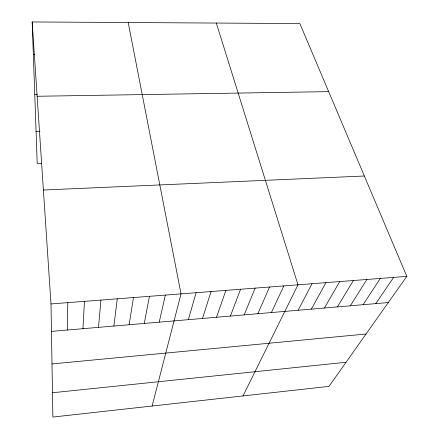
<?xml version="1.0" encoding="UTF-8"?>
<svg xmlns="http://www.w3.org/2000/svg" width="439" height="439" viewBox="0 0 439 439"><rect width="100%" height="100%" fill="white"/><g stroke="black" fill="none" stroke-linecap="round" stroke-linejoin="round"><path stroke-width="0.66" d="M67.277 330.035L67.815 302.647M82.96 328.696L84.469 301.357M98.495 327.362L100.959 300.078M113.888 326.045L117.284 298.811M129.137 324.739L133.451 297.56M144.25 323.444L149.463 296.32M159.22 322.16L165.322 295.09M152.119 406.026L181.022 293.872L128.193 22.526M188.331 319.669L196.118 292.703M202.478 318.456L211.077 291.545M216.504 317.254L225.898 290.393M230.404 316.064L240.577 289.257M244.188 314.884L255.13 288.127M257.852 313.715L269.546 287.013M271.401 312.557L283.83 285.904M243.008 395.929L297.988 284.807L216.323 23.058M298.147 310.263L312.019 283.72M311.355 309.133L325.925 282.645M324.448 308.013L339.709 281.575M337.432 306.899L353.368 280.516M350.311 305.796L366.905 279.467M363.08 304.704L380.328 278.425M375.746 303.618L393.629 277.393M406.821 276.372L328.992 386.38L52.878 417.05L50.995 303.947L32.179 21.95L299.864 23.563L406.821 276.372L50.995 303.947M52.471 392.751L346.058 362.263M51.989 363.931L366.049 334.002M51.451 331.39L388.306 302.542M43.395 190.016L364.359 176.012M41.864 163.27L37.211 163.44L32.179 21.95M36.069 131.365L40.009 131.261M34.763 94.555L37.375 94.517M37.139 96.267L328.663 91.636M33.342 54.518L34.648 54.518"/></g></svg>
